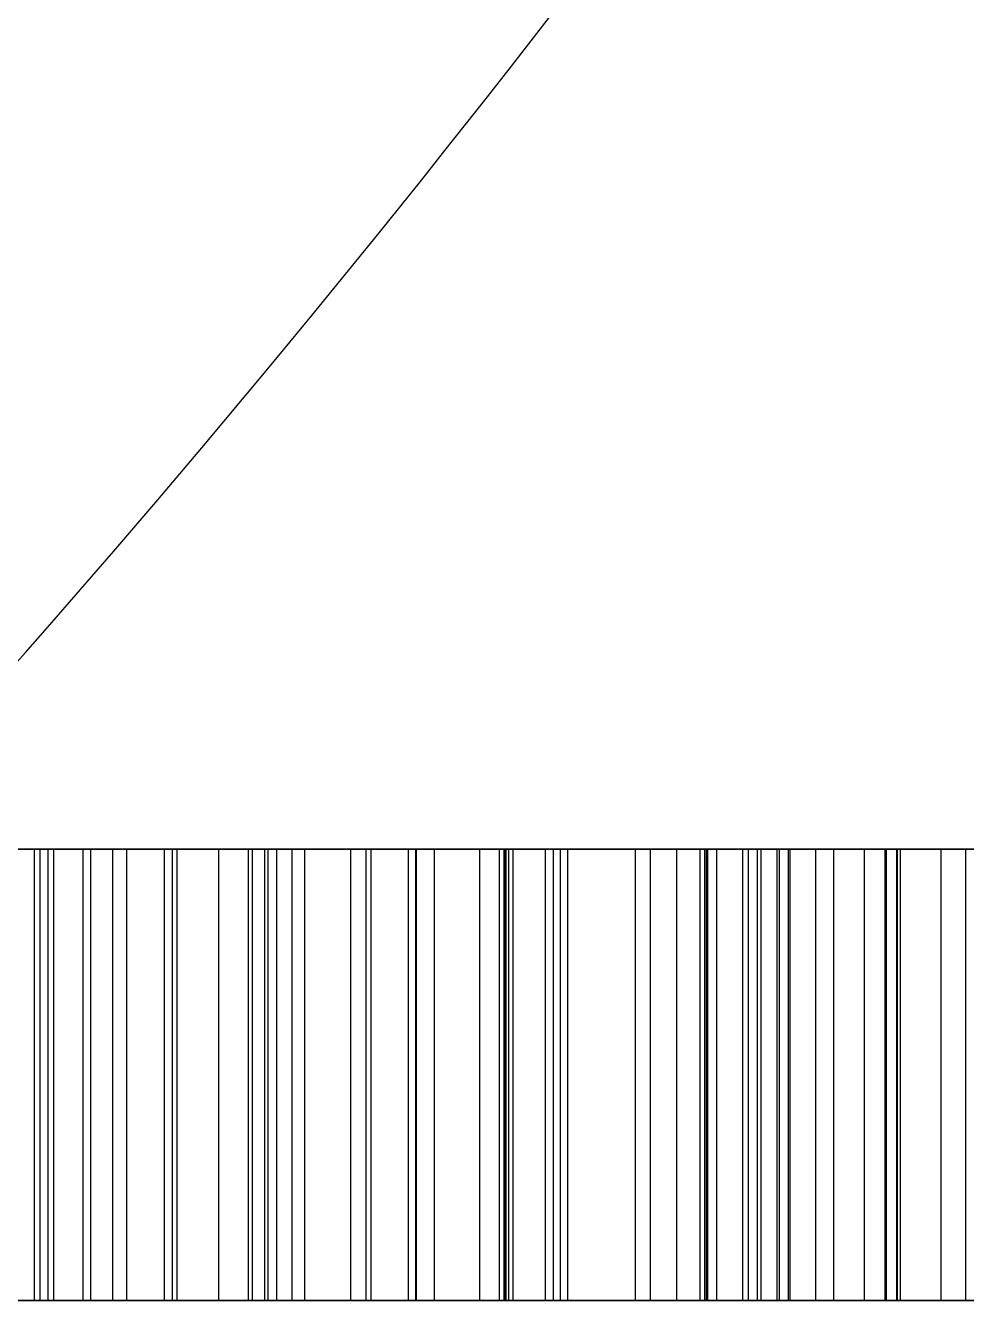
# Paper-space layout 'Sheet2' of a CAD drawing. Header units: inches. Extents: x 0 to 16.3, y 0 to 11.5.
# Drawn here: x 5.3011 to 5.4054, y 9.7172 to 9.8584 of the extents above; entities that cross this region are included whole.
import ezdxf

# ---------------------------------------------------------------- set-up
doc = ezdxf.new("R2010")
doc.units = ezdxf.units.IN
doc.header["$MEASUREMENT"] = 0

psp = doc.layouts.new('Sheet2')

# ---------------------------------------------------------------- linework, layer by layer
at = {"color": 7, "linetype": 'Continuous', "lineweight": 25}
for p, q in [((3.216617, 9.767186), (6.446354, 9.767186)), ((5.481693, 9.767186), (4.898408, 9.767186)), ((5.179512, 9.767186), (5.30364, 9.767186)), ((5.48027, 9.767186), (5.185313, 9.767186)), ((5.193454, 9.767186), (5.302159, 9.767186)), ((5.327661, 9.767186), (5.244772, 9.767186)), ((5.277798, 9.767186), (5.317423, 9.767186)), ((5.376779, 9.767186), (5.294093, 9.767186)), ((5.302159, 9.717186), (5.302159, 9.767186)), ((5.302159, 9.767186), (5.406952, 9.767186)), ((5.302753, 9.767186), (5.302753, 9.717186)), ((5.30364, 9.767186), (5.344451, 9.767186)), ((5.30364, 9.767186), (5.30364, 9.717186)), ((5.304292, 9.717186), (5.304292, 9.767186)), ((5.307527, 9.767186), (5.316545, 9.767186)), ((5.307527, 9.717186), (5.307527, 9.767186)), ((5.30838, 9.717186), (5.30838, 9.767186)), ((5.310823, 9.717186), (5.310823, 9.767186)), ((5.312375, 9.717186), (5.312375, 9.767186)), ((5.316545, 9.767186), (5.327661, 9.767186)), ((5.316545, 9.717186), (5.316545, 9.767186)), ((5.317423, 9.767186), (5.351486, 9.767186)), ((5.317423, 9.717186), (5.317423, 9.767186)), ((5.317911, 9.767186), (5.317911, 9.717186)), ((5.322583, 9.717186), (5.322583, 9.767186)), ((5.325844, 9.717186), (5.325844, 9.767186)), ((5.326305, 9.717186), (5.326305, 9.767186)), ((5.327661, 9.717186), (5.327661, 9.767186)), ((5.327998, 9.767186), (5.327998, 9.717186)), ((5.32902, 9.717186), (5.32902, 9.767186)), ((5.330672, 9.767186), (5.330672, 9.717186)), ((5.332111, 9.717186), (5.332111, 9.767186)), ((5.337187, 9.717186), (5.337187, 9.767186)), ((5.338917, 9.717186), (5.338917, 9.767186)), ((5.339434, 9.767186), (5.339434, 9.717186)), ((5.343575, 9.717186), (5.343575, 9.767186)), ((5.344418, 9.717186), (5.344418, 9.767186)), ((5.344451, 9.767186), (5.38223, 9.767186)), ((5.344451, 9.767186), (5.344451, 9.717186)), ((5.346467, 9.717186), (5.346467, 9.767186)), ((5.351486, 9.767186), (5.380626, 9.767186)), ((5.351486, 9.717186), (5.351486, 9.767186)), ((5.353691, 9.717186), (5.353691, 9.767186)), ((5.354144, 9.767186), (5.354144, 9.717186)), ((5.354286, 9.717186), (5.354286, 9.767186)), ((5.3544, 9.717186), (5.3544, 9.767186)), ((5.354711, 9.717186), (5.354711, 9.767186)), ((5.355202, 9.717186), (5.355202, 9.767186)), ((5.358767, 9.717186), (5.358767, 9.767186)), ((5.359654, 9.717186), (5.359654, 9.767186)), ((5.360448, 9.717186), (5.360448, 9.767186)), ((5.361234, 9.717186), (5.361234, 9.767186)), ((5.368749, 9.767186), (5.373343, 9.767186)), ((5.368749, 9.717186), (5.368749, 9.767186)), ((5.370422, 9.717186), (5.370422, 9.767186)), ((5.373343, 9.717186), (5.373343, 9.767186)), ((5.375923, 9.717186), (5.375923, 9.767186)), ((5.376434, 9.767186), (5.381254, 9.767186)), ((5.376434, 9.717186), (5.376434, 9.767186)), ((5.376604, 9.717186), (5.376604, 9.767186)), ((5.456604, 9.767186), (5.376779, 9.767186)), ((5.376779, 9.717186), (5.376779, 9.767186)), ((5.377774, 9.717186), (5.377774, 9.767186)), ((5.380626, 9.767186), (5.405478, 9.767186)), ((5.380626, 9.717186), (5.380626, 9.767186)), ((5.381254, 9.717186), (5.381254, 9.767186)), ((5.38223, 9.767186), (5.416793, 9.767186)), ((5.38223, 9.767186), (5.38223, 9.717186)), ((5.382673, 9.717186), (5.382673, 9.767186)), ((5.384403, 9.767186), (5.384403, 9.717186)), ((5.384714, 9.717186), (5.384714, 9.767186)), ((5.402636, 9.767186), (5.385707, 9.767186)), ((5.385707, 9.717186), (5.385707, 9.767186)), ((5.385884, 9.717186), (5.385884, 9.767186)), ((5.388741, 9.717186), (5.388741, 9.767186)), ((5.390734, 9.717186), (5.390734, 9.767186)), ((5.394137, 9.717186), (5.394137, 9.767186)), ((5.396405, 9.717186), (5.396405, 9.767186)), ((5.396568, 9.767186), (5.397702, 9.767186)), ((5.396568, 9.717186), (5.396568, 9.767186)), ((5.397702, 9.717186), (5.397702, 9.767186)), ((5.397774, 9.717186), (5.397774, 9.767186)), ((5.398099, 9.717186), (5.398099, 9.767186)), ((5.402636, 9.717186), (5.402636, 9.767186)), ((5.405363, 9.717186), (5.405363, 9.767186)), ((5.481693, 9.717186), (4.898408, 9.717186)), ((5.30364, 9.717186), (5.179512, 9.717186)), ((5.185313, 9.717186), (5.48027, 9.717186)), ((5.193454, 9.717186), (5.302159, 9.717186)), ((5.327661, 9.717186), (5.244772, 9.717186)), ((5.277798, 9.717186), (5.317423, 9.717186)), ((5.376779, 9.717186), (5.294093, 9.717186)), ((5.302159, 9.717186), (5.406952, 9.717186)), ((5.344451, 9.717186), (5.30364, 9.717186)), ((5.307527, 9.717186), (5.316545, 9.717186)), ((5.316545, 9.717186), (5.327661, 9.717186)), ((5.317423, 9.717186), (5.351486, 9.717186)), ((5.38223, 9.717186), (5.344451, 9.717186)), ((5.351486, 9.717186), (5.380626, 9.717186)), ((5.368749, 9.717186), (5.373343, 9.717186)), ((5.376434, 9.717186), (5.381254, 9.717186)), ((5.456604, 9.717186), (5.376779, 9.717186)), ((5.380626, 9.717186), (5.405478, 9.717186)), ((5.416793, 9.717186), (5.38223, 9.717186)), ((5.402636, 9.717186), (5.385707, 9.717186)), ((5.396568, 9.717186), (5.397702, 9.717186))]:
    psp.add_line(p, q, dxfattribs=at)
psp.add_ellipse((4.831485, 15.555746), major_axis=(0, 6.027262), ratio=0.2679492, start_param=3.4239681, end_param=3.5254854, dxfattribs=at)
for points, knots in [([(5.310823, 9.767186), (5.310518, 9.767186), (5.309917, 9.767186), (5.308742, 9.767186), (5.307374, 9.767186), (5.305808, 9.767186), (5.304051, 9.767186), (5.302087, 9.767186), (5.299913, 9.767186), (5.297575, 9.767186), (5.295077, 9.767186), (5.292459, 9.767186), (5.289766, 9.767186), (5.286933, 9.767186), (5.283993, 9.767186), (5.280949, 9.767186), (5.277809, 9.767186), (5.273499, 9.767186), (5.268116, 9.767186), (5.261757, 9.767186), (5.25556, 9.767186), (5.251557, 9.767186), (5.24957, 9.767186)], [0, 0, 0, 0, 0.04196082, 0.08270015, 0.1225011, 0.16199252, 0.20145361, 0.24087865, 0.28058926, 0.32113526, 0.36169603, 0.40220326, 0.44270495, 0.48345712, 0.52522491, 0.56748426, 0.6104861, 0.65508192, 0.74405853, 0.83057747, 0.91593136, 1, 1, 1, 1]), ([(5.276822, 9.767186), (5.278466, 9.767186), (5.281672, 9.767186), (5.286236, 9.767186), (5.290443, 9.767186), (5.294328, 9.767186), (5.297851, 9.767186), (5.30103, 9.767186), (5.303843, 9.767186), (5.3063, 9.767186), (5.308359, 9.767186), (5.310059, 9.767186), (5.311283, 9.767186), (5.312046, 9.767186), (5.312437, 9.767186), (5.312331, 9.767186), (5.311837, 9.767186), (5.311164, 9.767186), (5.310823, 9.767186)], [0, 0, 0, 0, 0.075695, 0.1476207, 0.21676, 0.2834078, 0.348323, 0.4115344, 0.4742796, 0.5368885, 0.5981238, 0.6574512, 0.7151433, 0.7711341, 0.8270816, 0.8836126, 0.9410347, 1, 1, 1, 1]), ([(5.299388, 9.767186), (5.300312, 9.767186), (5.302081, 9.767186), (5.30439, 9.767186), (5.306168, 9.767186), (5.307233, 9.767186), (5.307845, 9.767186), (5.308122, 9.767186), (5.308324, 9.767186), (5.308397, 9.767186), (5.308361, 9.767186), (5.308226, 9.767186), (5.307925, 9.767186), (5.307664, 9.767186), (5.307527, 9.767186)], [0, 0, 0, 0, 0.0993773, 0.1902804, 0.276862, 0.3641054, 0.4124529, 0.4698019, 0.5341724, 0.6087605, 0.6918989, 0.7856648, 0.887403, 1, 1, 1, 1]), ([(5.322583, 9.767186), (5.321573, 9.767186), (5.319605, 9.767186), (5.31686, 9.767186), (5.314321, 9.767186), (5.312041, 9.767186), (5.310014, 9.767186), (5.308225, 9.767186), (5.30667, 9.767186), (5.305366, 9.767186), (5.304365, 9.767186), (5.303534, 9.767186), (5.30305, 9.767186), (5.302734, 9.767186), (5.302749, 9.767186), (5.303012, 9.767186), (5.303481, 9.767186), (5.304017, 9.767186), (5.304292, 9.767186)], [0, 0, 0, 0, 0.0810292, 0.1578785, 0.2308785, 0.3001703, 0.3662697, 0.4302521, 0.4916939, 0.5527946, 0.6117657, 0.6685621, 0.7240135, 0.7777673, 0.831763, 0.8868228, 0.9421188, 1, 1, 1, 1]), ([(5.304292, 9.767186), (5.304762, 9.767186), (5.305691, 9.767186), (5.307596, 9.767186), (5.309789, 9.767186), (5.312353, 9.767186), (5.315236, 9.767186), (5.318472, 9.767186), (5.322019, 9.767186), (5.324541, 9.767186), (5.325844, 9.767186)], [0, 0, 0, 0, 0.12421386, 0.24516483, 0.3631421, 0.48111936, 0.60207033, 0.72762003, 0.85918887, 1, 1, 1, 1]), ([(5.326305, 9.767186), (5.325628, 9.767186), (5.324297, 9.767186), (5.322605, 9.767186), (5.321147, 9.767186), (5.319992, 9.767186), (5.319037, 9.767186), (5.31839, 9.767186), (5.317976, 9.767186), (5.317878, 9.767186), (5.31798, 9.767186), (5.318322, 9.767186), (5.318856, 9.767186), (5.319584, 9.767186), (5.320551, 9.767186), (5.321709, 9.767186), (5.3231, 9.767186), (5.324693, 9.767186), (5.326497, 9.767186), (5.328418, 9.767186), (5.330524, 9.767186), (5.332834, 9.767186), (5.335257, 9.767186), (5.337868, 9.767186), (5.340652, 9.767186), (5.342595, 9.767186), (5.343575, 9.767186)], [0, 0, 0, 0, 0.0593341, 0.1165196, 0.1720367, 0.2253289, 0.2772265, 0.3271389, 0.3758464, 0.4231806, 0.4687071, 0.5122583, 0.553646, 0.5930123, 0.6308933, 0.6671233, 0.7023194, 0.7363382, 0.7696965, 0.8025041, 0.8349093, 0.8673732, 0.8996238, 0.9325641, 0.9660012, 1, 1, 1, 1]), ([(5.361234, 9.767186), (5.359223, 9.767186), (5.355425, 9.767186), (5.349856, 9.767186), (5.344836, 9.767186), (5.340195, 9.767186), (5.335788, 9.767186), (5.331415, 9.767186), (5.326974, 9.767186), (5.324066, 9.767186), (5.322583, 9.767186)], [0, 0, 0, 0, 0.1630066, 0.3078966, 0.4367663, 0.5503268, 0.6575834, 0.7671636, 0.8811894, 1, 1, 1, 1]), ([(5.325844, 9.767186), (5.32642, 9.767186), (5.327626, 9.767186), (5.329537, 9.767186), (5.331637, 9.767186), (5.333936, 9.767186), (5.336422, 9.767186), (5.339099, 9.767186), (5.341973, 9.767186), (5.345037, 9.767186), (5.348295, 9.767186), (5.351748, 9.767186), (5.355397, 9.767186), (5.359231, 9.767186), (5.363262, 9.767186), (5.367486, 9.767186), (5.371902, 9.767186), (5.374903, 9.767186), (5.376434, 9.767186)], [0, 0, 0, 0, 0.0341486, 0.0714865, 0.1125948, 0.1575547, 0.2064284, 0.2586779, 0.3149146, 0.3757235, 0.4394758, 0.5077731, 0.5801484, 0.6560701, 0.7360065, 0.8200574, 0.9082335, 1, 1, 1, 1]), ([(5.359654, 9.767186), (5.357888, 9.767186), (5.354337, 9.767186), (5.349441, 9.767186), (5.344787, 9.767186), (5.340484, 9.767186), (5.336444, 9.767186), (5.332734, 9.767186), (5.329284, 9.767186), (5.327312, 9.767186), (5.326305, 9.767186)], [0, 0, 0, 0, 0.1138602, 0.2290746, 0.3467059, 0.4676884, 0.5928227, 0.7225673, 0.8583187, 1, 1, 1, 1]), ([(5.337187, 9.767186), (5.336272, 9.767186), (5.334518, 9.767186), (5.332226, 9.767186), (5.330405, 9.767186), (5.329052, 9.767186), (5.328237, 9.767186), (5.327898, 9.767186), (5.328168, 9.767186), (5.328731, 9.767186), (5.32902, 9.767186)], [0, 0, 0, 0, 0.1413123, 0.2711933, 0.3947838, 0.5161978, 0.6359385, 0.752855, 0.8734462, 1, 1, 1, 1]), ([(5.32902, 9.767186), (5.329328, 9.767186), (5.329941, 9.767186), (5.33126, 9.767186), (5.33279, 9.767186), (5.334607, 9.767186), (5.33667, 9.767186), (5.339002, 9.767186), (5.341609, 9.767186), (5.343458, 9.767186), (5.344418, 9.767186)], [0, 0, 0, 0, 0.1150766, 0.2286243, 0.3433669, 0.4603935, 0.582614, 0.7129316, 0.8510179, 1, 1, 1, 1]), ([(5.332111, 9.767186), (5.331759, 9.767186), (5.331088, 9.767186), (5.330601, 9.767186), (5.330719, 9.767186), (5.331324, 9.767186), (5.332529, 9.767186), (5.334179, 9.767186), (5.33637, 9.767186), (5.338042, 9.767186), (5.338917, 9.767186)], [0, 0, 0, 0, 0.1455897, 0.2778786, 0.3980358, 0.5138571, 0.6277695, 0.7428069, 0.8654935, 1, 1, 1, 1]), ([(5.373343, 9.767186), (5.371738, 9.767186), (5.368653, 9.767186), (5.364178, 9.767186), (5.360049, 9.767186), (5.356262, 9.767186), (5.352824, 9.767186), (5.349731, 9.767186), (5.346986, 9.767186), (5.344546, 9.767186), (5.342392, 9.767186), (5.3404, 9.767186), (5.338596, 9.767186), (5.336953, 9.767186), (5.335481, 9.767186), (5.334154, 9.767186), (5.333023, 9.767186), (5.332418, 9.767186), (5.332111, 9.767186)], [0, 0, 0, 0, 0.1060011, 0.203848, 0.2930546, 0.3748954, 0.4484278, 0.5139908, 0.5732433, 0.625516, 0.673898, 0.7203216, 0.7664546, 0.8112958, 0.8567976, 0.9026864, 0.9505709, 1, 1, 1, 1]), ([(5.353691, 9.767186), (5.353332, 9.767186), (5.352634, 9.767186), (5.351137, 9.767186), (5.349302, 9.767186), (5.347191, 9.767186), (5.344865, 9.767186), (5.342383, 9.767186), (5.339778, 9.767186), (5.338076, 9.767186), (5.337187, 9.767186)], [0, 0, 0, 0, 0.12839, 0.2495205, 0.3661905, 0.4850001, 0.6048779, 0.7278386, 0.8577135, 1, 1, 1, 1]), ([(5.338917, 9.767186), (5.33964, 9.767186), (5.341066, 9.767186), (5.343252, 9.767186), (5.34543, 9.767186), (5.347587, 9.767186), (5.349727, 9.767186), (5.351845, 9.767186), (5.353958, 9.767186), (5.356041, 9.767186), (5.358051, 9.767186), (5.359967, 9.767186), (5.361762, 9.767186), (5.363403, 9.767186), (5.364946, 9.767186), (5.366366, 9.767186), (5.367638, 9.767186), (5.368373, 9.767186), (5.368749, 9.767186)], [0, 0, 0, 0, 0.06144078, 0.12115945, 0.17887937, 0.23612585, 0.29277996, 0.34948908, 0.4076201, 0.46803257, 0.5290288, 0.59022454, 0.65270394, 0.7166321, 0.78260728, 0.85173828, 0.92415781, 1, 1, 1, 1]), ([(5.346467, 9.767186), (5.345828, 9.767186), (5.34457, 9.767186), (5.342937, 9.767186), (5.341614, 9.767186), (5.340632, 9.767186), (5.339889, 9.767186), (5.33948, 9.767186), (5.339402, 9.767186), (5.339529, 9.767186), (5.34009, 9.767186), (5.341006, 9.767186), (5.342359, 9.767186), (5.344142, 9.767186), (5.34629, 9.767186), (5.348892, 9.767186), (5.351861, 9.767186), (5.354056, 9.767186), (5.355202, 9.767186)], [0, 0, 0, 0, 0.0289831, 0.057099, 0.0861236, 0.1168339, 0.1505777, 0.1878907, 0.2294316, 0.2756398, 0.3292474, 0.3933117, 0.4677407, 0.5526893, 0.6485096, 0.7550135, 0.8721202, 1, 1, 1, 1]), ([(5.343575, 9.767186), (5.344515, 9.767186), (5.346379, 9.767186), (5.349257, 9.767186), (5.352154, 9.767186), (5.35506, 9.767186), (5.357984, 9.767186), (5.360923, 9.767186), (5.363879, 9.767186), (5.366865, 9.767186), (5.369858, 9.767186), (5.372872, 9.767186), (5.375889, 9.767186), (5.378924, 9.767186), (5.381961, 9.767186), (5.385002, 9.767186), (5.388052, 9.767186), (5.391143, 9.767186), (5.394128, 9.767186), (5.397027, 9.767186), (5.399782, 9.767186), (5.402416, 9.767186), (5.404911, 9.767186), (5.407263, 9.767186), (5.409485, 9.767186), (5.410834, 9.767186), (5.41152, 9.767186)], [0, 0, 0, 0, 0.0326124, 0.064692, 0.0964739, 0.1279536, 0.1595647, 0.1912427, 0.2234848, 0.2564675, 0.2902401, 0.32534, 0.361843, 0.4002588, 0.4405305, 0.4828463, 0.5275953, 0.5746788, 0.6233504, 0.6730934, 0.723853, 0.7761951, 0.8298229, 0.8848587, 0.9414158, 1, 1, 1, 1]), ([(5.344418, 9.767186), (5.345672, 9.767186), (5.348182, 9.767186), (5.352037, 9.767186), (5.355964, 9.767186), (5.359965, 9.767186), (5.364039, 9.767186), (5.368183, 9.767186), (5.372401, 9.767186), (5.375183, 9.767186), (5.376604, 9.767186)], [0, 0, 0, 0, 0.1166759, 0.2336921, 0.3526832, 0.4745535, 0.5991652, 0.7280291, 0.8611489, 1, 1, 1, 1]), ([(5.360448, 9.767186), (5.359856, 9.767186), (5.358729, 9.767186), (5.356912, 9.767186), (5.355162, 9.767186), (5.353371, 9.767186), (5.351619, 9.767186), (5.349867, 9.767186), (5.348133, 9.767186), (5.347029, 9.767186), (5.346467, 9.767186)], [0, 0, 0, 0, 0.15832544, 0.30126612, 0.43250542, 0.55384078, 0.66940147, 0.77792711, 0.88694685, 1, 1, 1, 1]), ([(5.3544, 9.767186), (5.354517, 9.767186), (5.354742, 9.767186), (5.354706, 9.767186), (5.354384, 9.767186), (5.353919, 9.767186), (5.353691, 9.767186)], [0, 0, 0, 0, 0.2723844, 0.5240891, 0.766152, 1, 1, 1, 1]), ([(5.354286, 9.767186), (5.354219, 9.767186), (5.354047, 9.767186), (5.354266, 9.767186), (5.3544, 9.767186)], [0, 0, 0, 0, 0.3903791, 1, 1, 1, 1]), ([(5.358767, 9.767186), (5.358195, 9.767186), (5.357164, 9.767186), (5.355828, 9.767186), (5.354805, 9.767186), (5.354448, 9.767186), (5.354286, 9.767186)], [0, 0, 0, 0, 0.333838, 0.6011339, 0.8188042, 1, 1, 1, 1]), ([(5.355202, 9.767186), (5.356192, 9.767186), (5.358101, 9.767186), (5.361037, 9.767186), (5.363929, 9.767186), (5.366759, 9.767186), (5.369556, 9.767186), (5.372292, 9.767186), (5.374975, 9.767186), (5.376879, 9.767186), (5.377774, 9.767186)], [0, 0, 0, 0, 0.1678246, 0.3234788, 0.4659756, 0.5960238, 0.7146566, 0.8213312, 0.9159457, 1, 1, 1, 1]), ([(5.370422, 9.767186), (5.369427, 9.767186), (5.367498, 9.767186), (5.364533, 9.767186), (5.361621, 9.767186), (5.359712, 9.767186), (5.358767, 9.767186)], [0, 0, 0, 0, 0.2666897, 0.5176012, 0.7613418, 1, 1, 1, 1]), ([(5.394137, 9.767186), (5.392711, 9.767186), (5.389906, 9.767186), (5.385551, 9.767186), (5.381211, 9.767186), (5.376863, 9.767186), (5.372523, 9.767186), (5.36819, 9.767186), (5.36384, 9.767186), (5.361073, 9.767186), (5.359654, 9.767186)], [0, 0, 0, 0, 0.12597004, 0.24785537, 0.36765384, 0.48720729, 0.60850367, 0.73327965, 0.86316805, 1, 1, 1, 1]), ([(5.385884, 9.767186), (5.385255, 9.767186), (5.384024, 9.767186), (5.382148, 9.767186), (5.380304, 9.767186), (5.378553, 9.767186), (5.376798, 9.767186), (5.375083, 9.767186), (5.373453, 9.767186), (5.371838, 9.767186), (5.370273, 9.767186), (5.368744, 9.767186), (5.367278, 9.767186), (5.365826, 9.767186), (5.364448, 9.767186), (5.36307, 9.767186), (5.361797, 9.767186), (5.360881, 9.767186), (5.360448, 9.767186)], [0, 0, 0, 0, 0.0921686, 0.1803496, 0.2650275, 0.3448634, 0.421423, 0.4933696, 0.5616394, 0.6260104, 0.6858198, 0.7422386, 0.7945956, 0.8431919, 0.8878023, 0.92878, 0.9662983, 1, 1, 1, 1]), ([(5.375923, 9.767186), (5.374727, 9.767186), (5.372445, 9.767186), (5.369383, 9.767186), (5.366864, 9.767186), (5.364794, 9.767186), (5.36325, 9.767186), (5.362202, 9.767186), (5.361452, 9.767186), (5.36131, 9.767186), (5.361234, 9.767186)], [0, 0, 0, 0, 0.12997105, 0.24788279, 0.35783239, 0.46077588, 0.56886014, 0.69378075, 0.83600095, 1, 1, 1, 1]), ([(5.381254, 9.767186), (5.381648, 9.767186), (5.382414, 9.767186), (5.38281, 9.767186), (5.382372, 9.767186), (5.381306, 9.767186), (5.379521, 9.767186), (5.377095, 9.767186), (5.374019, 9.767186), (5.371655, 9.767186), (5.370422, 9.767186)], [0, 0, 0, 0, 0.1275078, 0.2483167, 0.3643064, 0.4835966, 0.6046459, 0.7283166, 0.8583765, 1, 1, 1, 1]), ([(5.397702, 9.767186), (5.396599, 9.767186), (5.394489, 9.767186), (5.391407, 9.767186), (5.388584, 9.767186), (5.385965, 9.767186), (5.383455, 9.767186), (5.380975, 9.767186), (5.378425, 9.767186), (5.376768, 9.767186), (5.375923, 9.767186)], [0, 0, 0, 0, 0.1525262, 0.2917718, 0.4197895, 0.5347313, 0.6451576, 0.7598651, 0.8775827, 1, 1, 1, 1]), ([(5.376604, 9.767186), (5.378704, 9.767186), (5.382797, 9.767186), (5.388444, 9.767186), (5.393625, 9.767186), (5.396626, 9.767186), (5.398099, 9.767186)], [0, 0, 0, 0, 0.2681051, 0.5223091, 0.7656309, 1, 1, 1, 1]), ([(5.377774, 9.767186), (5.37831, 9.767186), (5.379334, 9.767186), (5.381005, 9.767186), (5.382623, 9.767186), (5.384257, 9.767186), (5.385896, 9.767186), (5.387535, 9.767186), (5.389168, 9.767186), (5.390209, 9.767186), (5.390734, 9.767186)], [0, 0, 0, 0, 0.1537036, 0.2938532, 0.4228348, 0.5433911, 0.6583264, 0.7709519, 0.8845241, 1, 1, 1, 1]), ([(5.385707, 9.767186), (5.385421, 9.767186), (5.384891, 9.767186), (5.38445, 9.767186), (5.384344, 9.767186), (5.384597, 9.767186), (5.384714, 9.767186)], [0, 0, 0, 0, 0.30790414, 0.57152076, 0.80049764, 1, 1, 1, 1]), ([(5.384714, 9.767186), (5.384892, 9.767186), (5.385249, 9.767186), (5.386154, 9.767186), (5.387334, 9.767186), (5.388257, 9.767186), (5.388741, 9.767186)], [0, 0, 0, 0, 0.2422313, 0.4846521, 0.7300364, 1, 1, 1, 1]), ([(5.396405, 9.767186), (5.395811, 9.767186), (5.394603, 9.767186), (5.392184, 9.767186), (5.389301, 9.767186), (5.387036, 9.767186), (5.385884, 9.767186)], [0, 0, 0, 0, 0.2371228, 0.4828589, 0.7370593, 1, 1, 1, 1]), ([(5.388741, 9.767186), (5.38922, 9.767186), (5.390273, 9.767186), (5.392089, 9.767186), (5.394227, 9.767186), (5.395747, 9.767186), (5.396568, 9.767186)], [0, 0, 0, 0, 0.18856336, 0.41498684, 0.68429013, 1, 1, 1, 1]), ([(5.390734, 9.767186), (5.391403, 9.767186), (5.392732, 9.767186), (5.394456, 9.767186), (5.395841, 9.767186), (5.396799, 9.767186), (5.397365, 9.767186), (5.397632, 9.767186), (5.397756, 9.767186), (5.3978, 9.767186), (5.397623, 9.767186), (5.39739, 9.767186), (5.39694, 9.767186), (5.396588, 9.767186), (5.396405, 9.767186)], [0, 0, 0, 0, 0.0830733, 0.1651308, 0.2514996, 0.345454, 0.397801, 0.4581591, 0.5262725, 0.6026747, 0.6877235, 0.7826375, 0.8867816, 1, 1, 1, 1]), ([(5.41152, 9.767186), (5.412178, 9.767186), (5.41347, 9.767186), (5.415114, 9.767186), (5.41649, 9.767186), (5.417693, 9.767186), (5.418517, 9.767186), (5.419155, 9.767186), (5.419537, 9.767186), (5.41961, 9.767186), (5.419467, 9.767186), (5.419143, 9.767186), (5.418569, 9.767186), (5.417821, 9.767186), (5.416814, 9.767186), (5.415641, 9.767186), (5.414208, 9.767186), (5.412588, 9.767186), (5.410802, 9.767186), (5.408836, 9.767186), (5.406766, 9.767186), (5.40451, 9.767186), (5.402146, 9.767186), (5.399631, 9.767186), (5.396946, 9.767186), (5.395078, 9.767186), (5.394137, 9.767186)], [0, 0, 0, 0, 0.0587685, 0.1153669, 0.1702838, 0.2233977, 0.2749194, 0.325155, 0.3738794, 0.4215344, 0.4673735, 0.5112026, 0.553187, 0.5931416, 0.6313196, 0.6681394, 0.7036593, 0.7382855, 0.7720898, 0.8052912, 0.8376979, 0.8699357, 0.901947, 0.9343924, 0.9669111, 1, 1, 1, 1]), ([(5.398099, 9.767186), (5.398956, 9.767186), (5.400661, 9.767186), (5.402622, 9.767186), (5.404115, 9.767186), (5.405062, 9.767186), (5.405476, 9.767186), (5.405192, 9.767186), (5.404275, 9.767186), (5.403196, 9.767186), (5.402636, 9.767186)], [0, 0, 0, 0, 0.112791, 0.2245528, 0.3394908, 0.4601485, 0.5846736, 0.7148698, 0.8519347, 1, 1, 1, 1]), ([(5.310823, 9.717186), (5.310518, 9.717186), (5.309917, 9.717186), (5.308742, 9.717186), (5.307374, 9.717186), (5.305808, 9.717186), (5.304051, 9.717186), (5.302087, 9.717186), (5.299913, 9.717186), (5.297575, 9.717186), (5.295077, 9.717186), (5.292459, 9.717186), (5.289766, 9.717186), (5.286933, 9.717186), (5.283993, 9.717186), (5.280949, 9.717186), (5.277809, 9.717186), (5.273499, 9.717186), (5.268116, 9.717186), (5.261757, 9.717186), (5.25556, 9.717186), (5.251557, 9.717186), (5.24957, 9.717186)], [0, 0, 0, 0, 0.04196082, 0.08270015, 0.1225011, 0.16199252, 0.20145361, 0.24087865, 0.28058926, 0.32113526, 0.36169603, 0.40220326, 0.44270495, 0.48345712, 0.52522491, 0.56748426, 0.6104861, 0.65508192, 0.74405853, 0.83057747, 0.91593136, 1, 1, 1, 1]), ([(5.276822, 9.717186), (5.278466, 9.717186), (5.281672, 9.717186), (5.286236, 9.717186), (5.290443, 9.717186), (5.294328, 9.717186), (5.297851, 9.717186), (5.30103, 9.717186), (5.303843, 9.717186), (5.3063, 9.717186), (5.308359, 9.717186), (5.310059, 9.717186), (5.311283, 9.717186), (5.312046, 9.717186), (5.312437, 9.717186), (5.312331, 9.717186), (5.311837, 9.717186), (5.311164, 9.717186), (5.310823, 9.717186)], [0, 0, 0, 0, 0.075695, 0.1476207, 0.21676, 0.2834078, 0.348323, 0.4115344, 0.4742796, 0.5368885, 0.5981238, 0.6574512, 0.7151433, 0.7711341, 0.8270816, 0.8836126, 0.9410347, 1, 1, 1, 1]), ([(5.299388, 9.717186), (5.300312, 9.717186), (5.302081, 9.717186), (5.30439, 9.717186), (5.306168, 9.717186), (5.307233, 9.717186), (5.307845, 9.717186), (5.308122, 9.717186), (5.308324, 9.717186), (5.308397, 9.717186), (5.308361, 9.717186), (5.308226, 9.717186), (5.307925, 9.717186), (5.307664, 9.717186), (5.307527, 9.717186)], [0, 0, 0, 0, 0.0993773, 0.1902804, 0.276862, 0.3641054, 0.4124529, 0.4698019, 0.5341724, 0.6087605, 0.6918989, 0.7856648, 0.887403, 1, 1, 1, 1]), ([(5.322583, 9.717186), (5.321573, 9.717186), (5.319605, 9.717186), (5.31686, 9.717186), (5.314321, 9.717186), (5.312041, 9.717186), (5.310014, 9.717186), (5.308225, 9.717186), (5.30667, 9.717186), (5.305366, 9.717186), (5.304365, 9.717186), (5.303534, 9.717186), (5.30305, 9.717186), (5.302734, 9.717186), (5.302749, 9.717186), (5.303012, 9.717186), (5.303481, 9.717186), (5.304017, 9.717186), (5.304292, 9.717186)], [0, 0, 0, 0, 0.0810292, 0.1578785, 0.2308785, 0.3001703, 0.3662697, 0.4302521, 0.4916939, 0.5527946, 0.6117657, 0.6685621, 0.7240135, 0.7777673, 0.831763, 0.8868228, 0.9421188, 1, 1, 1, 1]), ([(5.304292, 9.717186), (5.304762, 9.717186), (5.305691, 9.717186), (5.307596, 9.717186), (5.309789, 9.717186), (5.312353, 9.717186), (5.315236, 9.717186), (5.318472, 9.717186), (5.322019, 9.717186), (5.324541, 9.717186), (5.325844, 9.717186)], [0, 0, 0, 0, 0.12421386, 0.24516483, 0.3631421, 0.48111936, 0.60207033, 0.72762003, 0.85918887, 1, 1, 1, 1]), ([(5.326305, 9.717186), (5.325628, 9.717186), (5.324297, 9.717186), (5.322605, 9.717186), (5.321147, 9.717186), (5.319992, 9.717186), (5.319037, 9.717186), (5.31839, 9.717186), (5.317976, 9.717186), (5.317878, 9.717186), (5.31798, 9.717186), (5.318322, 9.717186), (5.318856, 9.717186), (5.319584, 9.717186), (5.320551, 9.717186), (5.321709, 9.717186), (5.3231, 9.717186), (5.324693, 9.717186), (5.326497, 9.717186), (5.328418, 9.717186), (5.330524, 9.717186), (5.332834, 9.717186), (5.335257, 9.717186), (5.337868, 9.717186), (5.340652, 9.717186), (5.342595, 9.717186), (5.343575, 9.717186)], [0, 0, 0, 0, 0.0593341, 0.1165196, 0.1720367, 0.2253289, 0.2772265, 0.3271389, 0.3758464, 0.4231806, 0.4687071, 0.5122583, 0.553646, 0.5930123, 0.6308933, 0.6671233, 0.7023194, 0.7363382, 0.7696965, 0.8025041, 0.8349093, 0.8673732, 0.8996238, 0.9325641, 0.9660012, 1, 1, 1, 1]), ([(5.361234, 9.717186), (5.359223, 9.717186), (5.355425, 9.717186), (5.349856, 9.717186), (5.344836, 9.717186), (5.340195, 9.717186), (5.335788, 9.717186), (5.331415, 9.717186), (5.326974, 9.717186), (5.324066, 9.717186), (5.322583, 9.717186)], [0, 0, 0, 0, 0.1630066, 0.3078966, 0.4367663, 0.5503268, 0.6575834, 0.7671636, 0.8811894, 1, 1, 1, 1]), ([(5.325844, 9.717186), (5.32642, 9.717186), (5.327626, 9.717186), (5.329537, 9.717186), (5.331637, 9.717186), (5.333936, 9.717186), (5.336422, 9.717186), (5.339099, 9.717186), (5.341973, 9.717186), (5.345037, 9.717186), (5.348295, 9.717186), (5.351748, 9.717186), (5.355397, 9.717186), (5.359231, 9.717186), (5.363262, 9.717186), (5.367486, 9.717186), (5.371902, 9.717186), (5.374903, 9.717186), (5.376434, 9.717186)], [0, 0, 0, 0, 0.0341486, 0.0714865, 0.1125948, 0.1575547, 0.2064284, 0.2586779, 0.3149146, 0.3757235, 0.4394758, 0.5077731, 0.5801484, 0.6560701, 0.7360065, 0.8200574, 0.9082335, 1, 1, 1, 1]), ([(5.359654, 9.717186), (5.357888, 9.717186), (5.354337, 9.717186), (5.349441, 9.717186), (5.344787, 9.717186), (5.340484, 9.717186), (5.336444, 9.717186), (5.332734, 9.717186), (5.329284, 9.717186), (5.327312, 9.717186), (5.326305, 9.717186)], [0, 0, 0, 0, 0.1138602, 0.2290746, 0.3467059, 0.4676884, 0.5928227, 0.7225673, 0.8583187, 1, 1, 1, 1]), ([(5.337187, 9.717186), (5.336272, 9.717186), (5.334518, 9.717186), (5.332226, 9.717186), (5.330405, 9.717186), (5.329052, 9.717186), (5.328237, 9.717186), (5.327898, 9.717186), (5.328168, 9.717186), (5.328731, 9.717186), (5.32902, 9.717186)], [0, 0, 0, 0, 0.1413123, 0.2711933, 0.3947838, 0.5161978, 0.6359385, 0.752855, 0.8734462, 1, 1, 1, 1]), ([(5.32902, 9.717186), (5.329328, 9.717186), (5.329941, 9.717186), (5.33126, 9.717186), (5.33279, 9.717186), (5.334607, 9.717186), (5.33667, 9.717186), (5.339002, 9.717186), (5.341609, 9.717186), (5.343458, 9.717186), (5.344418, 9.717186)], [0, 0, 0, 0, 0.1150766, 0.2286243, 0.3433669, 0.4603935, 0.582614, 0.7129316, 0.8510179, 1, 1, 1, 1]), ([(5.332111, 9.717186), (5.331759, 9.717186), (5.331088, 9.717186), (5.330601, 9.717186), (5.330719, 9.717186), (5.331324, 9.717186), (5.332529, 9.717186), (5.334179, 9.717186), (5.33637, 9.717186), (5.338042, 9.717186), (5.338917, 9.717186)], [0, 0, 0, 0, 0.1455897, 0.2778786, 0.3980358, 0.5138571, 0.6277695, 0.7428069, 0.8654935, 1, 1, 1, 1]), ([(5.373343, 9.717186), (5.371738, 9.717186), (5.368653, 9.717186), (5.364178, 9.717186), (5.360049, 9.717186), (5.356262, 9.717186), (5.352824, 9.717186), (5.349731, 9.717186), (5.346986, 9.717186), (5.344546, 9.717186), (5.342392, 9.717186), (5.3404, 9.717186), (5.338596, 9.717186), (5.336953, 9.717186), (5.335481, 9.717186), (5.334154, 9.717186), (5.333023, 9.717186), (5.332418, 9.717186), (5.332111, 9.717186)], [0, 0, 0, 0, 0.1060011, 0.203848, 0.2930546, 0.3748954, 0.4484278, 0.5139908, 0.5732433, 0.625516, 0.673898, 0.7203216, 0.7664546, 0.8112958, 0.8567976, 0.9026864, 0.9505709, 1, 1, 1, 1]), ([(5.353691, 9.717186), (5.353332, 9.717186), (5.352634, 9.717186), (5.351137, 9.717186), (5.349302, 9.717186), (5.347191, 9.717186), (5.344865, 9.717186), (5.342383, 9.717186), (5.339778, 9.717186), (5.338076, 9.717186), (5.337187, 9.717186)], [0, 0, 0, 0, 0.12839, 0.2495205, 0.3661905, 0.4850001, 0.6048779, 0.7278386, 0.8577135, 1, 1, 1, 1]), ([(5.338917, 9.717186), (5.33964, 9.717186), (5.341066, 9.717186), (5.343252, 9.717186), (5.34543, 9.717186), (5.347587, 9.717186), (5.349727, 9.717186), (5.351845, 9.717186), (5.353958, 9.717186), (5.356041, 9.717186), (5.358051, 9.717186), (5.359967, 9.717186), (5.361762, 9.717186), (5.363403, 9.717186), (5.364946, 9.717186), (5.366366, 9.717186), (5.367638, 9.717186), (5.368373, 9.717186), (5.368749, 9.717186)], [0, 0, 0, 0, 0.06144078, 0.12115945, 0.17887937, 0.23612585, 0.29277996, 0.34948908, 0.4076201, 0.46803257, 0.5290288, 0.59022454, 0.65270394, 0.7166321, 0.78260728, 0.85173828, 0.92415781, 1, 1, 1, 1]), ([(5.346467, 9.717186), (5.345828, 9.717186), (5.34457, 9.717186), (5.342937, 9.717186), (5.341614, 9.717186), (5.340632, 9.717186), (5.339889, 9.717186), (5.33948, 9.717186), (5.339402, 9.717186), (5.339529, 9.717186), (5.34009, 9.717186), (5.341006, 9.717186), (5.342359, 9.717186), (5.344142, 9.717186), (5.34629, 9.717186), (5.348892, 9.717186), (5.351861, 9.717186), (5.354056, 9.717186), (5.355202, 9.717186)], [0, 0, 0, 0, 0.0289831, 0.057099, 0.0861236, 0.1168339, 0.1505777, 0.1878907, 0.2294316, 0.2756398, 0.3292474, 0.3933117, 0.4677407, 0.5526893, 0.6485096, 0.7550135, 0.8721202, 1, 1, 1, 1]), ([(5.343575, 9.717186), (5.344515, 9.717186), (5.346379, 9.717186), (5.349257, 9.717186), (5.352154, 9.717186), (5.35506, 9.717186), (5.357984, 9.717186), (5.360923, 9.717186), (5.363879, 9.717186), (5.366865, 9.717186), (5.369858, 9.717186), (5.372872, 9.717186), (5.375889, 9.717186), (5.378924, 9.717186), (5.381961, 9.717186), (5.385002, 9.717186), (5.388052, 9.717186), (5.391143, 9.717186), (5.394128, 9.717186), (5.397027, 9.717186), (5.399782, 9.717186), (5.402416, 9.717186), (5.404911, 9.717186), (5.407263, 9.717186), (5.409485, 9.717186), (5.410834, 9.717186), (5.41152, 9.717186)], [0, 0, 0, 0, 0.0326124, 0.064692, 0.0964739, 0.1279536, 0.1595647, 0.1912427, 0.2234848, 0.2564675, 0.2902401, 0.32534, 0.361843, 0.4002588, 0.4405305, 0.4828463, 0.5275953, 0.5746788, 0.6233504, 0.6730934, 0.723853, 0.7761951, 0.8298229, 0.8848587, 0.9414158, 1, 1, 1, 1]), ([(5.344418, 9.717186), (5.345672, 9.717186), (5.348182, 9.717186), (5.352037, 9.717186), (5.355964, 9.717186), (5.359965, 9.717186), (5.364039, 9.717186), (5.368183, 9.717186), (5.372401, 9.717186), (5.375183, 9.717186), (5.376604, 9.717186)], [0, 0, 0, 0, 0.1166759, 0.2336921, 0.3526832, 0.4745535, 0.5991652, 0.7280291, 0.8611489, 1, 1, 1, 1]), ([(5.360448, 9.717186), (5.359856, 9.717186), (5.358729, 9.717186), (5.356912, 9.717186), (5.355162, 9.717186), (5.353371, 9.717186), (5.351619, 9.717186), (5.349867, 9.717186), (5.348133, 9.717186), (5.347029, 9.717186), (5.346467, 9.717186)], [0, 0, 0, 0, 0.15832544, 0.30126612, 0.43250542, 0.55384078, 0.66940147, 0.77792711, 0.88694685, 1, 1, 1, 1]), ([(5.3544, 9.717186), (5.354517, 9.717186), (5.354742, 9.717186), (5.354706, 9.717186), (5.354384, 9.717186), (5.353919, 9.717186), (5.353691, 9.717186)], [0, 0, 0, 0, 0.2723844, 0.5240891, 0.766152, 1, 1, 1, 1]), ([(5.354286, 9.717186), (5.354219, 9.717186), (5.354047, 9.717186), (5.354266, 9.717186), (5.3544, 9.717186)], [0, 0, 0, 0, 0.3903791, 1, 1, 1, 1]), ([(5.358767, 9.717186), (5.358195, 9.717186), (5.357164, 9.717186), (5.355828, 9.717186), (5.354805, 9.717186), (5.354448, 9.717186), (5.354286, 9.717186)], [0, 0, 0, 0, 0.333838, 0.6011339, 0.8188042, 1, 1, 1, 1]), ([(5.355202, 9.717186), (5.356192, 9.717186), (5.358101, 9.717186), (5.361037, 9.717186), (5.363929, 9.717186), (5.366759, 9.717186), (5.369556, 9.717186), (5.372292, 9.717186), (5.374975, 9.717186), (5.376879, 9.717186), (5.377774, 9.717186)], [0, 0, 0, 0, 0.1678246, 0.3234788, 0.4659756, 0.5960238, 0.7146566, 0.8213312, 0.9159457, 1, 1, 1, 1]), ([(5.370422, 9.717186), (5.369427, 9.717186), (5.367498, 9.717186), (5.364533, 9.717186), (5.361621, 9.717186), (5.359712, 9.717186), (5.358767, 9.717186)], [0, 0, 0, 0, 0.2666897, 0.5176012, 0.7613418, 1, 1, 1, 1]), ([(5.394137, 9.717186), (5.392711, 9.717186), (5.389906, 9.717186), (5.385551, 9.717186), (5.381211, 9.717186), (5.376863, 9.717186), (5.372523, 9.717186), (5.36819, 9.717186), (5.36384, 9.717186), (5.361073, 9.717186), (5.359654, 9.717186)], [0, 0, 0, 0, 0.12597004, 0.24785537, 0.36765384, 0.48720729, 0.60850367, 0.73327965, 0.86316805, 1, 1, 1, 1]), ([(5.385884, 9.717186), (5.385255, 9.717186), (5.384024, 9.717186), (5.382148, 9.717186), (5.380304, 9.717186), (5.378553, 9.717186), (5.376798, 9.717186), (5.375083, 9.717186), (5.373453, 9.717186), (5.371838, 9.717186), (5.370273, 9.717186), (5.368744, 9.717186), (5.367278, 9.717186), (5.365826, 9.717186), (5.364448, 9.717186), (5.36307, 9.717186), (5.361797, 9.717186), (5.360881, 9.717186), (5.360448, 9.717186)], [0, 0, 0, 0, 0.0921686, 0.1803496, 0.2650275, 0.3448634, 0.421423, 0.4933696, 0.5616394, 0.6260104, 0.6858198, 0.7422386, 0.7945956, 0.8431919, 0.8878023, 0.92878, 0.9662983, 1, 1, 1, 1]), ([(5.375923, 9.717186), (5.374727, 9.717186), (5.372445, 9.717186), (5.369383, 9.717186), (5.366864, 9.717186), (5.364794, 9.717186), (5.36325, 9.717186), (5.362202, 9.717186), (5.361452, 9.717186), (5.36131, 9.717186), (5.361234, 9.717186)], [0, 0, 0, 0, 0.12997105, 0.24788279, 0.35783239, 0.46077588, 0.56886014, 0.69378075, 0.83600095, 1, 1, 1, 1]), ([(5.381254, 9.717186), (5.381648, 9.717186), (5.382414, 9.717186), (5.38281, 9.717186), (5.382372, 9.717186), (5.381306, 9.717186), (5.379521, 9.717186), (5.377095, 9.717186), (5.374019, 9.717186), (5.371655, 9.717186), (5.370422, 9.717186)], [0, 0, 0, 0, 0.1275078, 0.2483167, 0.3643064, 0.4835966, 0.6046459, 0.7283166, 0.8583765, 1, 1, 1, 1]), ([(5.397702, 9.717186), (5.396599, 9.717186), (5.394489, 9.717186), (5.391407, 9.717186), (5.388584, 9.717186), (5.385965, 9.717186), (5.383455, 9.717186), (5.380975, 9.717186), (5.378425, 9.717186), (5.376768, 9.717186), (5.375923, 9.717186)], [0, 0, 0, 0, 0.1525262, 0.2917718, 0.4197895, 0.5347313, 0.6451576, 0.7598651, 0.8775827, 1, 1, 1, 1]), ([(5.376604, 9.717186), (5.378704, 9.717186), (5.382797, 9.717186), (5.388444, 9.717186), (5.393625, 9.717186), (5.396626, 9.717186), (5.398099, 9.717186)], [0, 0, 0, 0, 0.2681051, 0.5223091, 0.7656309, 1, 1, 1, 1]), ([(5.377774, 9.717186), (5.37831, 9.717186), (5.379334, 9.717186), (5.381005, 9.717186), (5.382623, 9.717186), (5.384257, 9.717186), (5.385896, 9.717186), (5.387535, 9.717186), (5.389168, 9.717186), (5.390209, 9.717186), (5.390734, 9.717186)], [0, 0, 0, 0, 0.1537036, 0.2938532, 0.4228348, 0.5433911, 0.6583264, 0.7709519, 0.8845241, 1, 1, 1, 1]), ([(5.385707, 9.717186), (5.385421, 9.717186), (5.384891, 9.717186), (5.38445, 9.717186), (5.384344, 9.717186), (5.384597, 9.717186), (5.384714, 9.717186)], [0, 0, 0, 0, 0.30790414, 0.57152076, 0.80049764, 1, 1, 1, 1]), ([(5.384714, 9.717186), (5.384892, 9.717186), (5.385249, 9.717186), (5.386154, 9.717186), (5.387334, 9.717186), (5.388257, 9.717186), (5.388741, 9.717186)], [0, 0, 0, 0, 0.2422313, 0.4846521, 0.7300364, 1, 1, 1, 1]), ([(5.396405, 9.717186), (5.395811, 9.717186), (5.394603, 9.717186), (5.392184, 9.717186), (5.389301, 9.717186), (5.387036, 9.717186), (5.385884, 9.717186)], [0, 0, 0, 0, 0.2371228, 0.4828589, 0.7370593, 1, 1, 1, 1]), ([(5.388741, 9.717186), (5.38922, 9.717186), (5.390273, 9.717186), (5.392089, 9.717186), (5.394227, 9.717186), (5.395747, 9.717186), (5.396568, 9.717186)], [0, 0, 0, 0, 0.18856336, 0.41498684, 0.68429013, 1, 1, 1, 1]), ([(5.390734, 9.717186), (5.391403, 9.717186), (5.392732, 9.717186), (5.394456, 9.717186), (5.395841, 9.717186), (5.396799, 9.717186), (5.397365, 9.717186), (5.397632, 9.717186), (5.397756, 9.717186), (5.3978, 9.717186), (5.397623, 9.717186), (5.39739, 9.717186), (5.39694, 9.717186), (5.396588, 9.717186), (5.396405, 9.717186)], [0, 0, 0, 0, 0.0830733, 0.1651308, 0.2514996, 0.345454, 0.397801, 0.4581591, 0.5262725, 0.6026747, 0.6877235, 0.7826375, 0.8867816, 1, 1, 1, 1]), ([(5.41152, 9.717186), (5.412178, 9.717186), (5.41347, 9.717186), (5.415114, 9.717186), (5.41649, 9.717186), (5.417693, 9.717186), (5.418517, 9.717186), (5.419155, 9.717186), (5.419537, 9.717186), (5.41961, 9.717186), (5.419467, 9.717186), (5.419143, 9.717186), (5.418569, 9.717186), (5.417821, 9.717186), (5.416814, 9.717186), (5.415641, 9.717186), (5.414208, 9.717186), (5.412588, 9.717186), (5.410802, 9.717186), (5.408836, 9.717186), (5.406766, 9.717186), (5.40451, 9.717186), (5.402146, 9.717186), (5.399631, 9.717186), (5.396946, 9.717186), (5.395078, 9.717186), (5.394137, 9.717186)], [0, 0, 0, 0, 0.0587685, 0.1153669, 0.1702838, 0.2233977, 0.2749194, 0.325155, 0.3738794, 0.4215344, 0.4673735, 0.5112026, 0.553187, 0.5931416, 0.6313196, 0.6681394, 0.7036593, 0.7382855, 0.7720898, 0.8052912, 0.8376979, 0.8699357, 0.901947, 0.9343924, 0.9669111, 1, 1, 1, 1]), ([(5.398099, 9.717186), (5.398956, 9.717186), (5.400661, 9.717186), (5.402622, 9.717186), (5.404115, 9.717186), (5.405062, 9.717186), (5.405476, 9.717186), (5.405192, 9.717186), (5.404275, 9.717186), (5.403196, 9.717186), (5.402636, 9.717186)], [0, 0, 0, 0, 0.112791, 0.2245528, 0.3394908, 0.4601485, 0.5846736, 0.7148698, 0.8519347, 1, 1, 1, 1])]:
    psp.add_open_spline(points, degree=3, knots=knots, dxfattribs=at)

doc.saveas('drawing.dxf')
